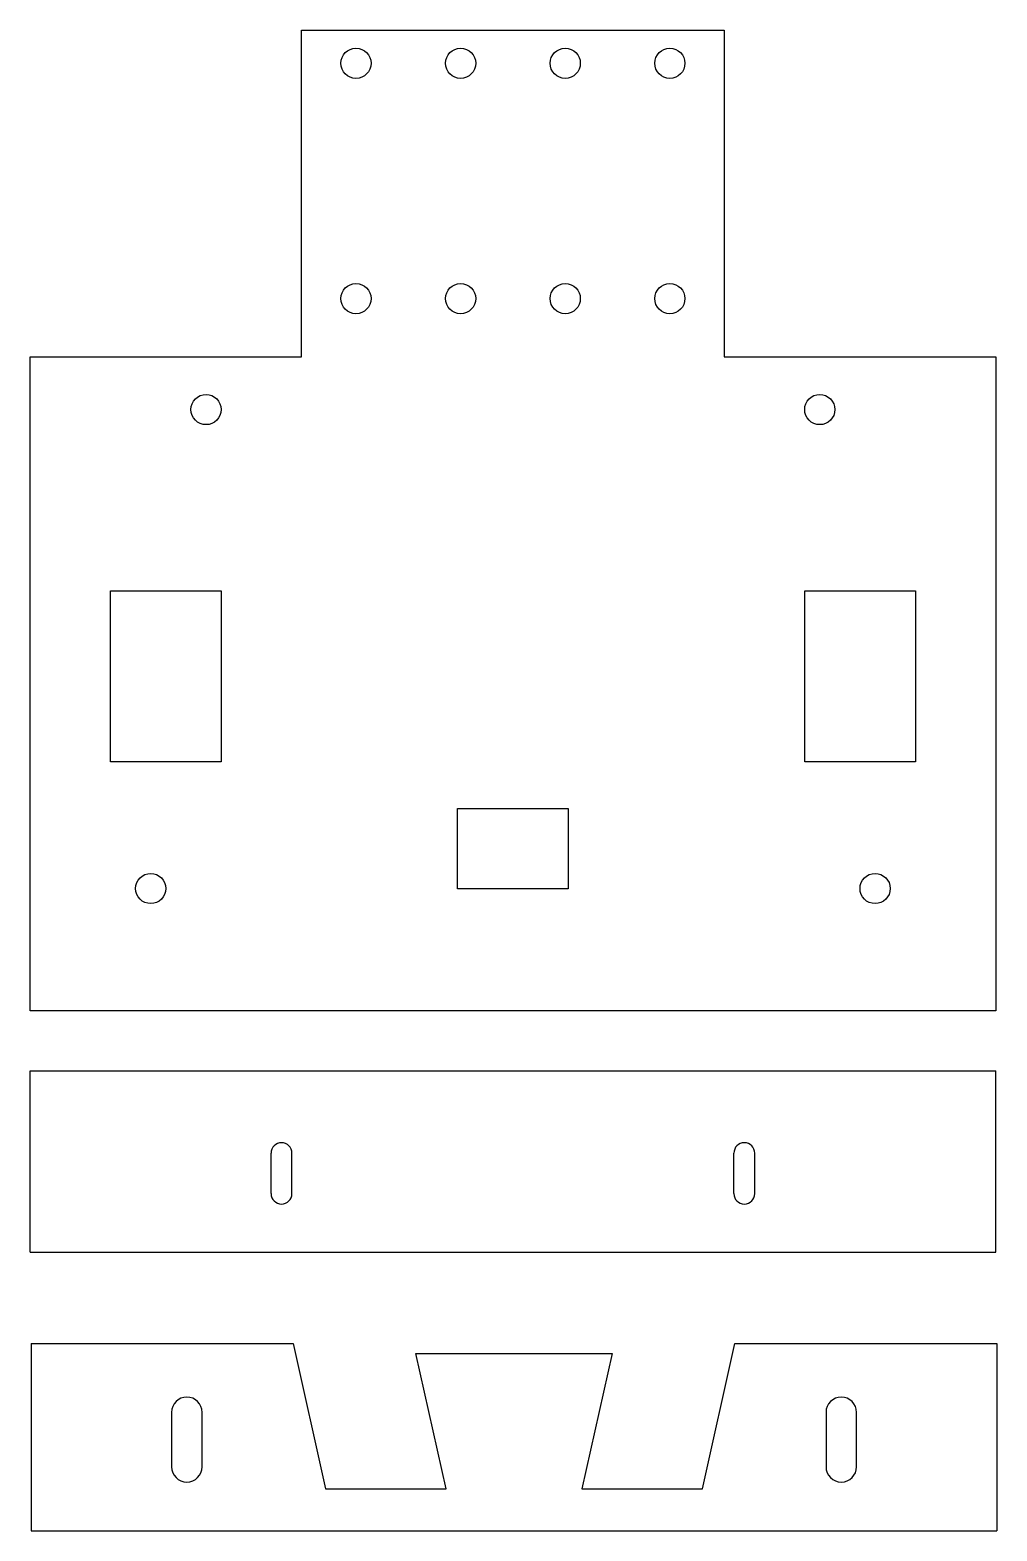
# Model space of a CAD drawing. Header units: millimetres. Extents: x 7 to 103, y 10 to 160.
import ezdxf

# ---------------------------------------------------------------- set-up
doc = ezdxf.new("R2010")
doc.units = ezdxf.units.MM

msp = doc.modelspace()

# ---------------------------------------------------------------- linework, layer by layer
at = {"color": 7, "linetype": 'Continuous', "lineweight": 25}
for p, q in [((33.96, 127.07), (33.96, 159.57)), ((33.96, 159.57), (75.96, 159.57)), ((75.96, 159.57), (75.96, 127.07)), ((6.96, 62.07), (6.96, 127.07)), ((6.96, 127.07), (33.96, 127.07)), ((75.96, 127.07), (102.96, 127.07)), ((102.96, 127.07), (102.96, 62.07)), ((14.96, 103.82), (25.96, 103.82)), ((14.96, 86.82), (14.96, 103.82)), ((25.96, 103.82), (25.96, 86.82)), ((83.96, 103.82), (94.96, 103.82)), ((83.96, 86.82), (83.96, 103.82)), ((94.96, 103.82), (94.96, 86.82)), ((25.96, 86.82), (14.96, 86.82)), ((94.96, 86.82), (83.96, 86.82)), ((49.46, 74.19), (49.46, 82.19)), ((49.46, 82.19), (60.46, 82.19)), ((60.46, 82.19), (60.46, 74.19)), ((60.46, 74.19), (49.46, 74.19)), ((102.96, 62.07), (6.96, 62.07)), ((6.96, 56.08), (102.96, 56.08)), ((6.96, 38.08), (6.96, 56.08)), ((102.96, 38.08), (102.96, 56.08)), ((30.93, 43.89), (30.93, 47.91)), ((33, 43.89), (33, 47.91)), ((76.93, 43.89), (76.93, 47.91)), ((79, 43.89), (79, 47.91)), ((6.96, 38.08), (102.96, 38.08)), ((7.07, 29), (7.07, 10.35)), ((7.07, 29), (33.11, 29)), ((33.11, 29), (36.34, 14.54)), ((73.81, 14.54), (77.03, 29)), ((77.03, 29), (103.07, 29)), ((103.07, 29), (103.07, 10.35)), ((48.33, 14.54), (45.32, 28)), ((45.32, 28), (64.82, 28)), ((64.82, 28), (61.82, 14.54)), ((21.04, 22.14), (21.04, 16.73)), ((24.07, 16.73), (24.07, 22.14)), ((86.08, 22.14), (86.08, 16.73)), ((89.11, 16.73), (89.11, 22.14)), ((36.34, 14.54), (48.33, 14.54)), ((61.82, 14.54), (73.81, 14.54)), ((7.07, 10.35), (103.07, 10.35))]:
    msp.add_line(p, q, dxfattribs=at)
for centre in [(39.36, 156.27), (49.76, 156.27), (60.16, 156.27), (70.56, 156.27), (39.36, 132.87), (49.76, 132.87), (60.16, 132.87), (70.56, 132.87), (24.46, 121.84), (85.46, 121.84), (18.96, 74.22), (90.96, 74.22)]:
    msp.add_circle(centre, 1.5, dxfattribs=at)
for centre, radius, start, end in [((31.96, 47.91), 1.04, 0, 180), ((77.96, 47.91), 1.04, 0, 180), ((31.96, 43.89), 1.04, 180, 0), ((77.96, 43.89), 1.04, 180, 0), ((22.55, 22.14), 1.52, 0, 180), ((87.6, 22.14), 1.52, 0, 180), ((22.55, 16.73), 1.52, 180, 0), ((87.6, 16.73), 1.52, 180, 0)]:
    msp.add_arc(centre, radius, start, end, dxfattribs=at)

doc.saveas('drawing.dxf')
